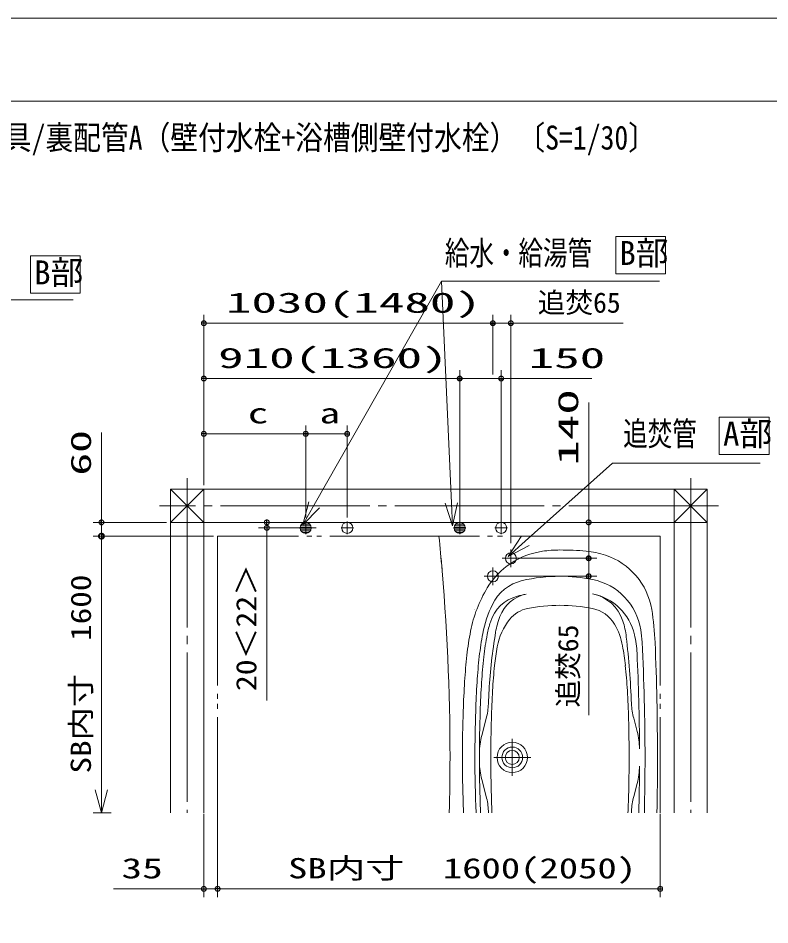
# Model space of a CAD drawing. Units: millimetres on the paper. Extents: x -305 to 305, y -152 to 152.
# Drawn here: x -161.1 to -70.5, y 39.2 to 148.5 of the extents above; entities that cross this region are included whole.
import ezdxf
from ezdxf.enums import TextEntityAlignment as Align

# ---------------------------------------------------------------- set-up
doc = ezdxf.new("R2010")
doc.units = ezdxf.units.MM
doc.linetypes.add('LONG_CHAIN', pattern=[21, 18, -1, 1, -1])
doc.linetypes.add('LONG_DOUBLE_CHAIN', pattern=[21.8, 18, -1, 0.6, -0.6, 0.6, -1])
doc.layers.add('0-0_PV', color=7, linetype='Continuous')
for name, color, linetype, lineweight in [('0-1_RV', 7, 'Continuous', 9), ('0-2_0', 7, 'Continuous', 9), ('0-4_図面枠', 3, 'Continuous', 9), ('0-5_DEFPOINTS', 7, 'Continuous', 9)]:
    doc.layers.add(name, color=color, linetype=linetype, lineweight=lineweight)
doc.styles.add('ＭＳ ゴシック', font='')
doc.styles.get('ＭＳ ゴシック').set_extended_font_data('MS Gothic')

# ---------------------------------------------------------------- blocks, each defined once
blk = doc.blocks.new('_DOTSMALL')
at = {"layer": '0-2_0'}
for p, q in [((0.0746, 0.1), (-0.0746, 0.1)), ((0.1223, -0.0248), (-0.1223, -0.0248))]:
    blk.add_line(p, q, dxfattribs=at)
for points in [[(0.125, 0), (0.124, 0.0157), (0.1211, 0.0311), (0.1162, 0.046), (0.1095, 0.0602), (0.1011, 0.0735), (0.0911, 0.0856), (0.0797, 0.0963), (0.067, 0.1055), (0.0532, 0.1131), (0.0386, 0.1189), (0.0234, 0.1228), (0.0078, 0.1248), (-0.0078, 0.1248), (-0.0234, 0.1228), (-0.0386, 0.1189), (-0.0532, 0.1131), (-0.067, 0.1055), (-0.0797, 0.0963), (-0.0911, 0.0856), (-0.1011, 0.0735), (-0.1095, 0.0602), (-0.1162, 0.046), (-0.1211, 0.0311), (-0.124, 0.0157), (-0.125, 0), (0, 0)], [(-0.125, 0), (-0.124, -0.0157), (-0.1211, -0.0311), (-0.1162, -0.046), (-0.1095, -0.0602), (-0.1011, -0.0735), (-0.0911, -0.0856), (-0.0797, -0.0963), (-0.067, -0.1055), (-0.0532, -0.1131), (-0.0386, -0.1189), (-0.0234, -0.1228), (-0.0078, -0.1248), (0.0078, -0.1248), (0.0234, -0.1228), (0.0386, -0.1189), (0.0532, -0.1131), (0.067, -0.1055), (0.0797, -0.0963), (0.0911, -0.0856), (0.1011, -0.0735), (0.1095, -0.0602), (0.1162, -0.046), (0.1211, -0.0311), (0.124, -0.0157), (0.125, 0), (0, 0)]]:
    blk.add_lwpolyline(points, close=True, dxfattribs=at)
blk = doc.blocks.new('_OPEN30')
at = {"layer": '0-2_0'}
blk.add_line((0, 0), (-1, 0), dxfattribs=at)
blk.add_lwpolyline([(-1, 0.2679), (0, 0), (-1, -0.2679)], dxfattribs=at)

msp = doc.modelspace()

# ---------------------------------------------------------------- linework, layer by layer
at = {"layer": '0-1_RV'}
for p, q in [((-89.069, 122.189), (-89.069, 117.693)), ((-89.069, 122.189), (-83.069, 122.189)), ((-83.069, 122.189), (-83.069, 117.693)), ((-159.586, 119.845), (-159.586, 115.349)), ((-159.586, 119.845), (-153.586, 119.845)), ((-153.586, 119.845), (-153.586, 115.349)), ((-89.069, 117.693), (-83.069, 117.693)), ((-110.043, 116.803), (-108.863, 90.064)), ((-159.586, 115.349), (-153.586, 115.349)), ((-138.701, 92.234), (-138.701, 112.734)), ((-103.868, 105.567), (-103.868, 112.734)), ((-101.701, 85.234), (-101.701, 112.734)), ((-138.701, 111.734), (-103.868, 111.734)), ((-104.021, 111.734), (-106.341, 111.734)), ((-103.868, 111.734), (-101.701, 111.734)), ((-101.701, 111.734), (-88.161, 111.734)), ((-138.701, 92.734), (-138.701, 106.067)), ((-107.868, 87.234), (-107.868, 106.067)), ((-102.868, 87.234), (-102.868, 106.067)), ((-138.701, 105.067), (-107.868, 105.067)), ((-107.868, 105.067), (-102.868, 105.067)), ((-105.188, 105.067), (-107.508, 105.067)), ((-102.868, 105.067), (-91.944, 105.067)), ((-92.324, 87.734), (-92.324, 102.17)), ((-76.585, 100.415), (-76.585, 95.919)), ((-76.585, 100.415), (-70.585, 100.415)), ((-70.585, 100.415), (-70.585, 95.919)), ((-151.035, 87.734), (-151.035, 98.565)), ((-138.701, 92.234), (-138.701, 99.4)), ((-138.701, 98.4), (-126.418, 98.4)), ((-126.418, 88.485), (-126.418, 99.4)), ((-126.418, 88.319), (-126.418, 99.4)), ((-126.418, 98.4), (-121.418, 98.4)), ((-121.418, 88.319), (-121.418, 99.4)), ((-76.585, 95.919), (-70.585, 95.919)), ((-78.035, 91.734), (-142.701, 91.734)), ((-142.701, 91.734), (-142.701, 52.734)), ((-138.701, 91.734), (-142.701, 87.734)), ((-138.701, 87.734), (-142.701, 91.734)), ((-138.701, 91.734), (-138.701, 52.734)), ((-82.035, 91.734), (-82.035, 52.734)), ((-82.035, 87.734), (-78.035, 91.734)), ((-78.035, 87.734), (-82.035, 91.734)), ((-78.035, 91.734), (-78.035, 52.734)), ((-143.201, 87.734), (-152.035, 87.734)), ((-151.035, 86.067), (-151.035, 87.734)), ((-78.035, 87.734), (-142.701, 87.734)), ((-142.201, 87.734), (-130.106, 87.734)), ((-131.106, 87.067), (-131.106, 87.734)), ((-125.914, 87.501), (-126.922, 87.501)), ((-126.21, 87.701), (-126.626, 87.701)), ((-126.21, 87.701), (-126.626, 87.701)), ((-113.868, 87.734), (-91.324, 87.734)), ((-107.364, 87.501), (-108.372, 87.501)), ((-107.66, 87.701), (-108.076, 87.701)), ((-107.66, 87.701), (-108.076, 87.701)), ((-92.324, 87.734), (-92.324, 83.401)), ((-125.147, 87.067), (-132.106, 87.067)), ((-131.106, 87.067), (-131.106, 66.271)), ((-125.754, 87.101), (-127.082, 87.101)), ((-125.775, 86.901), (-127.062, 86.901)), ((-125.795, 87.301), (-127.041, 87.301)), ((-125.863, 86.701), (-126.973, 86.701)), ((-126.071, 86.501), (-126.765, 86.501)), ((-107.204, 87.101), (-108.532, 87.101)), ((-107.225, 86.901), (-108.512, 86.901)), ((-107.245, 87.301), (-108.491, 87.301)), ((-107.313, 86.701), (-108.423, 86.701)), ((-107.521, 86.501), (-108.215, 86.501)), ((-137.535, 86.067), (-152.035, 86.067)), ((-137.535, 86.067), (-152.035, 86.067)), ((-151.035, 55.504), (-151.035, 86.067)), ((-92.324, 83.554), (-92.324, 85.874)), ((-92.324, 85.414), (-92.324, 83.094)), ((-101.084, 83.401), (-91.324, 83.401)), ((-92.324, 83.401), (-92.324, 81.234)), ((-103.583, 81.234), (-91.324, 81.234)), ((-92.324, 81.234), (-92.324, 64.496)), ((-104.675, 64.093), (-105.214, 62.052)), ((-86.895, 64.115), (-86.479, 62.536)), ((-104.675, 54.708), (-105.214, 56.749)), ((-86.895, 54.686), (-86.479, 56.265)), ((-149.868, 52.734), (-152.035, 52.734)), ((-138.701, 52.594), (-138.701, 42.562)), ((-137.035, 52.749), (-137.035, 42.562)), ((-83.701, 52.594), (-83.701, 42.562)), ((-137.035, 51.822), (-137.035, 42.562)), ((-138.701, 43.562), (-149.575, 43.562)), ((-137.035, 43.562), (-138.701, 43.562)), ((-83.701, 43.562), (-137.035, 43.562))]:
    msp.add_line(p, q, dxfattribs=at)
at = {"layer": '0-1_RV', "linetype": 'LONG_CHAIN'}
for p, q in [((-140.701, 93.067), (-140.701, 52.734)), ((-80.035, 93.067), (-80.035, 52.734)), ((-76.701, 89.734), (-144.035, 89.734)), ((-126.418, 87.819), (-126.418, 86.316)), ((-121.418, 87.819), (-121.418, 86.316)), ((-107.868, 87.819), (-107.868, 86.316)), ((-102.868, 87.819), (-102.868, 86.316)), ((-127.169, 87.067), (-125.667, 87.067)), ((-122.169, 87.067), (-120.667, 87.067)), ((-108.619, 87.067), (-107.117, 87.067)), ((-103.619, 87.067), (-102.117, 87.067)), ((-101.701, 84.467), (-101.701, 82.334)), ((-100.635, 83.401), (-102.768, 83.401)), ((-103.868, 82.301), (-103.868, 80.167)), ((-102.801, 81.234), (-104.935, 81.234)), ((-101.535, 61.634), (-101.535, 57.167)), ((-99.301, 59.401), (-103.768, 59.401))]:
    msp.add_line(p, q, dxfattribs=at)
at = {"layer": '0-1_RV', "linetype": 'LONG_DOUBLE_CHAIN'}
for p, q in [((-83.701, 86.067), (-137.035, 86.067)), ((-137.035, 86.067), (-137.035, 52.734)), ((-83.701, 86.067), (-83.701, 52.734))]:
    msp.add_line(p, q, dxfattribs=at)
at = {"layer": '0-1_RV'}
for points in [[(-83.78, 116.803), (-110.043, 116.803), (-125.415, 89.836)], [(-154.451, 114.548), (-181.869, 114.548), (-197.473, 89.774)], [(-71.681, 94.883), (-89.438, 94.883), (-99.976, 85.479)]]:
    msp.add_lwpolyline(points, dxfattribs=at)
for centre, radius in [((-126.418, 87.067), 0.667), ((-126.418, 87.067), 0.667), ((-121.418, 87.067), 0.667), ((-107.868, 87.067), 0.667), ((-107.868, 87.067), 0.667), ((-102.868, 87.067), 0.667), ((-101.701, 83.401), 0.667), ((-103.868, 81.234), 0.667), ((-101.535, 59.401), 1.833), ((-101.535, 59.401), 1.25), ((-101.535, 59.401), 0.85)]:
    msp.add_circle(centre, radius, dxfattribs=at)
for centre, radius, start, end in [((-376.368, 59.401), 267.333, 4.85963, 5.72481), ((-96.556, 75.011), 9.333, 98.32029, 148.83966), ((-95.785, 69.734), 14.667, 90, 98.32029), ((-95.785, 47.734), 36.667, 85.04556, 90.00001), ((-93.482, 74.301), 10, 71.53272, 85.04556), ((-376.368, 59.401), 267.333, 0, 5.1507), ((-92.954, 75.882), 8.333, 9.28127, 71.53272), ((-95.785, 61.234), 20, 90.00001, 103.15011), ((-95.785, 61.234), 20, 78.67196, 89.99999), ((-90.852, 71.562), 16, 148.83966, 168.99136), ((-99.121, 75.516), 5.333, 103.15011, 154.44401), ((-93.297, 73.654), 7.333, 8.84605, 78.67196), ((-99.719, 74.328), 4.667, 104.86629, 162.67678), ((-98.976, 74.846), 4.333, 101.75518, 159.23385), ((-95.785, 59.507), 20, 101.75519, 104.86629), ((-92.815, 74.38), 4.833, 17.53385, 78.69881), ((-93.141, 72.746), 6.5, 12.83848, 78.70658), ((-90.852, 71.562), 14.5, 154.44401, 168.99136), ((-95.785, 57.734), 20, 90.00001, 101.2935), ((-95.785, 57.734), 20, 78.70658, 89.99999), ((-106.434, 77.313), 0.333, 355.49509, 355.53069), ((-106.434, 77.26), 0.333, 355.49509, 355.53069), ((-106.434, 77.26), 0.333, 355.49509, 355.53069), ((-98.983, 73.751), 3.667, 101.2935, 140.84625), ((-92.651, 73.424), 4, 30.82918, 78.70658), ((-117.626, 71.85), 33.333, 2.3783, 9.28127), ((-90.851, 71.562), 13.956, 162.67678, 168.99136), ((-93.678, 72.836), 10, 159.23385, 170.54618), ((-96.122, 71.458), 7.333, 141.07337, 169.92767), ((-96.12, 71.433), 8, 10.13814, 30.34449), ((-97.408, 72.876), 9.667, 6.17303, 17.83526), ((-71.874, 67.87), 35.333, 168.99136, 173.72789), ((-71.874, 67.87), 33.833, 168.99136, 173.72789), ((-38.765, 63.693), 65.669, 170.54618, 176.68288), ((-100.543, 72.526), 14.667, 3.00057, 8.84605), ((-71.873, 67.87), 33.289, 168.99136, 173.72789), ((-202.721, 60.799), 115.67, 2.5145, 6.51084), ((-99.482, 71.315), 13, 2.90472, 12.77744), ((-352.701, 59.401), 267.167, 0, 2.98086), ((-417.368, 59.401), 333.333, 360, 2.3783), ((-71.917, 67.159), 31.917, 169.92766, 174.03081), ((-119.652, 67.159), 31.917, 5.96919, 10.25433), ((-38.74, 64.228), 68.667, 173.72789, 176.37678), ((-38.74, 64.228), 67.167, 173.72789, 176.37678), ((-38.739, 64.228), 66.623, 173.72789, 176.37678), ((-352.701, 59.401), 266.5, 0.22441, 2.70422), ((-38.765, 63.693), 65.25, 174.03081, 176.68288), ((-152.805, 63.693), 65.25, 3.31712, 5.96919), ((11.16, 61.068), 118.667, 176.37678, 178.08861), ((11.16, 61.068), 117.167, 176.37678, 178.08861), ((11.161, 61.068), 116.623, 176.37678, 178.08861), ((11.147, 60.769), 115.667, 176.64806, 177.48115), ((11.152, 60.799), 115.25, 176.68288, 178.39679), ((-202.721, 60.799), 115.25, 1.60321, 3.31712), ((-112.733, 66.219), 8.333, 345.23097, 357.48115), ((-78.837, 66.24), 8.333, 182.5145, 194.76842), ((61.132, 59.401), 168.667, 178.08861, 180), ((61.132, 59.401), 167.167, 178.08861, 180), ((61.133, 59.401), 166.623, 178.0845, 180), ((61.132, 59.401), 165.25, 178.39679, 180), ((-252.701, 59.401), 165.25, 0, 1.60321), ((-94.537, 60.412), 8.333, 0.22441, 14.76842), ((-97.156, 59.928), 8.333, 165.23097, 179.80924), ((-376.368, 59.401), 267.333, 358.57103, 0), ((61.132, 59.401), 168.667, 180, 181.91139), ((61.132, 59.401), 167.167, 180, 182.29308), ((61.133, 59.401), 166.623, 180, 181.9155), ((61.132, 59.401), 165.25, 180, 181.60321), ((-252.701, 59.401), 165.25, 358.39679, 0), ((-352.701, 59.401), 267.167, 358.57014, 0), ((-417.368, 59.401), 333.333, 358.85401, 0), ((-97.156, 58.874), 8.333, 180.19076, 194.76903), ((-94.537, 58.389), 8.333, 345.23158, 359.77559), ((-352.701, 59.401), 266.5, 358.56656, 359.77559), ((-112.733, 52.582), 8.333, 2.51885, 14.76903), ((11.152, 58.002), 115.25, 181.60321, 182.61976), ((-202.721, 58.002), 115.25, 357.38024, 358.39679), ((-78.837, 52.561), 8.333, 165.23158, 177.4855), ((11.16, 57.733), 118.667, 181.91139, 182.41437), ((11.161, 57.733), 116.623, 181.91139, 182.45671), ((11.147, 58.032), 115.667, 182.51885, 182.62528), ((-202.721, 58.002), 115.67, 357.38976, 357.4855)]:
    msp.add_arc(centre, radius, start, end, dxfattribs=at)
at = {"layer": '0-4_図面枠'}
msp.add_lwpolyline([(-291.017, -138.498), (108.983, -138.498), (108.983, 138.502), (-291.017, 138.502)], close=True, dxfattribs=at)
at = {"layer": '0-5_DEFPOINTS'}
msp.add_line((118.983, 148.502), (-301.017, 148.502), dxfattribs=at)

# ---------------------------------------------------------------- block references
at = {"layer": '0-1_RV'}
for name, p, xscale, yscale, rotation in [('_DOTSMALL', (-138.701, 111.734), 2.32, 2.32, 180), ('_DOTSMALL', (-103.868, 111.734), 2.32, 2.32, 180), ('_DOTSMALL', (-138.701, 105.067), 2.32, 2.32, 180), ('_DOTSMALL', (-107.868, 105.067), 2.32, 2.32, 180), ('_DOTSMALL', (-138.701, 98.4), 2.32, 2.32, 180), ('_DOTSMALL', (-126.418, 98.4), 2.32, 2.32, 180), ('_OPEN30', (-126.787, 87.43), 2.77, 2.77, 240.31504), ('_OPEN30', (-108.741, 87.297), 2.77, 2.77, 272.52546), ('_DOTSMALL', (-151.035, 87.734), 2.32, 2.32, 270), ('_DOTSMALL', (-131.106, 87.734), 2.32, 2.32, 270), ('_DOTSMALL', (-92.324, 87.734), 2.32, 2.32, 90), ('_DOTSMALL', (-151.035, 86.067), 2.77, 2.77, 90), ('_DOTSMALL', (-151.035, 86.067), 2.32, 2.32, 90), ('_DOTSMALL', (-131.106, 87.067), 2.32, 2.32, 90), ('_OPEN30', (-102.043, 83.635), 2.77, 2.77, 221.74538), ('_DOTSMALL', (-92.324, 83.401), 2.32, 2.32, 90), ('_DOTSMALL', (-92.324, 83.401), 2.32, 2.32, 270), ('_DOTSMALL', (-92.324, 81.234), 2.32, 2.32, 270), ('_OPEN30', (-151.035, 52.734), 2.77, 2.77, 270), ('_DOTSMALL', (-137.035, 43.562), 2.32, 2.32, 180), ('_DOTSMALL', (-137.035, 43.562), 2.32, 2.32, 180)]:
    msp.add_blockref(name, p, dxfattribs=dict(at, xscale=xscale, yscale=yscale, rotation=rotation))
at = {"layer": '0-1_RV', "xscale": 2.32, "yscale": 2.32}
for p in [(-103.868, 111.734), (-101.701, 111.734), (-107.868, 105.067), (-102.868, 105.067), (-126.418, 98.4), (-121.418, 98.4), (-138.701, 43.562), (-83.701, 43.562)]:
    msp.add_blockref('_DOTSMALL', p, dxfattribs=at)

# ---------------------------------------------------------------- texts
at = {"layer": '0-0_PV', "style": 'ＭＳ ゴシック', "width": 0.85}
msp.add_text('■【給水・給湯・追焚用接続】浴槽パンあり\u3000壁接続\u3000水栓固定金具/裏配管A（壁付水栓+浴槽側壁付水栓）〔S=1/30〕', height=2.886, dxfattribs=at).set_placement((-263.187, 131.797), align=Align.BOTTOM_LEFT)
at = {"layer": '0-1_RV', "style": 'ＭＳ ゴシック'}
for s, height, width, p in [('給水・給湯管\u3000', 2.889, 0.75, (-109.652, 117.886)), ('1030(1480)', 2.441, 1.85, (-136.033, 112.264)), ('910(1360)', 2.441, 1.85, (-136.974, 105.597)), ('150', 2.441, 1.85, (-99.548, 105.597)), ('c', 2.441, 1.5, (-133.406, 98.93)), ('a', 2.441, 1.5, (-124.765, 98.93)), ('追焚管\u3000', 2.889, 0.75, (-88.168, 96.112)), ('35', 2.441, 1.5, (-148.622, 44.092)), ('SB内寸\u30001600(2050)', 2.444, 1.4, (-128.548, 44.092))]:
    msp.add_text(s, height=height, dxfattribs=dict(at, width=width)).set_placement(p, align=Align.BOTTOM_LEFT)
for s, height, p in [('B部', 2.889, (-88.614, 117.886)), ('B部', 2.889, (-159.131, 115.542)), ('追焚65', 2.444, (-98.462, 112.264)), ('A部', 2.889, (-76.13, 96.112))]:
    msp.add_text(s, height=height, dxfattribs=at).set_placement(p, align=Align.BOTTOM_LEFT)
for s, height, width, p in [('140', 2.441, 1.85, (-92.854, 94.566)), ('60', 2.441, 1.65, (-151.565, 93.374)), ('20＜22＞', 2.444, 1.15, (-131.636, 67.394)), ('SB内寸\u30001600', 2.444, 1.2, (-151.565, 57.462))]:
    msp.add_text(s, height=height, rotation=90, dxfattribs=dict(at, width=width)).set_placement(p, align=Align.BOTTOM_LEFT)
msp.add_text('追焚65', height=2.444, rotation=90, dxfattribs=at).set_placement((-92.854, 65.416), align=Align.BOTTOM_LEFT)

doc.saveas('drawing.dxf')
